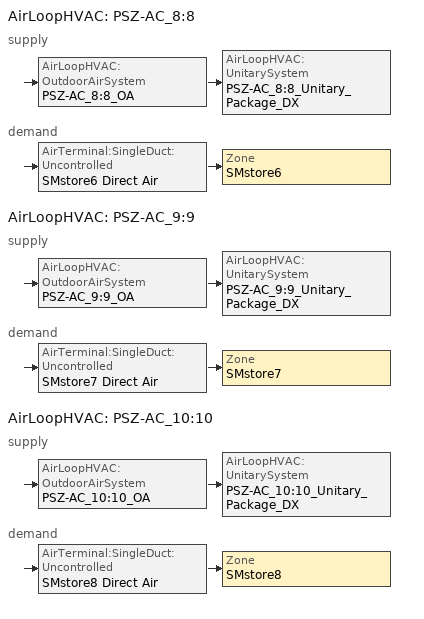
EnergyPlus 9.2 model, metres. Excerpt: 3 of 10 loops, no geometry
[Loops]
AirLoopHVAC 'PSZ-AC_8:8'
 supply: AirLoopHVAC:OutdoorAirSystem 'PSZ-AC_8:8_OA' > AirLoopHVAC:UnitarySystem 'PSZ-AC_8:8_Unitary_Package_DX'
 demand: AirTerminal:SingleDuct:Uncontrolled 'SMstore6 Direct Air' > Zone 'SMstore6'
AirLoopHVAC 'PSZ-AC_9:9'
 supply: AirLoopHVAC:OutdoorAirSystem 'PSZ-AC_9:9_OA' > AirLoopHVAC:UnitarySystem 'PSZ-AC_9:9_Unitary_Package_DX'
 demand: AirTerminal:SingleDuct:Uncontrolled 'SMstore7 Direct Air' > Zone 'SMstore7'
AirLoopHVAC 'PSZ-AC_10:10'
 supply: AirLoopHVAC:OutdoorAirSystem 'PSZ-AC_10:10_OA' > AirLoopHVAC:UnitarySystem 'PSZ-AC_10:10_Unitary_Package_DX'
 demand: AirTerminal:SingleDuct:Uncontrolled 'SMstore8 Direct Air' > Zone 'SMstore8'
[Sizing:Zone] Zone Cooling Design Supply Air Temperature Input Method=SupplyAirTemperature; Zone Cooling Design Supply Air Temperature {C}=12.8; Zone Heating Design Supply Air Temperature Input Method=SupplyAirTemperature; Zone Heating Design Supply Air Temperature {C}=40; Zone Cooling Design Supply Air Humidity Ratio {kgWater/kgDryAir}=0.0085; Zone Heating Design Supply Air Humidity Ratio {kgWater/kgDryAir}=0.008; Cooling Design Air Flow Method=DesignDay; Cooling Design Air Flow Rate {m3/s}=0; Cooling Minimum Air Flow {m3/s}=0; Cooling Minimum Air Flow Fraction=0; Heating Design Air Flow Method=DesignDay; Heating Design Air Flow Rate {m3/s}=0
Name | Design Specification Outdoor Air Object
SMstore6 | SZ DSOA SMstore6
SMstore7 | SZ DSOA SMstore7
SMstore8 | SZ DSOA SMstore8
[DesignSpecification:OutdoorAir] Outdoor Air Method=Flow/Area; Outdoor Air Flow per Zone Floor Area {m3/s-m2}=0.00118103
SZ DSOA SMstore6; SZ DSOA SMstore7; SZ DSOA SMstore8
[ZoneControl:Thermostat] Control Type Schedule=Dual Zone Control Type Sched
Name | Zone or ZoneList | Control 1
SMstore6 Thermostat | SMstore6 | SMstore6 DualSPSched
SMstore7 Thermostat | SMstore7 | SMstore7 DualSPSched
SMstore8 Thermostat | SMstore8 | SMstore8 DualSPSched
[ThermostatSetpoint:DualSetpoint] Heating Setpoint Temperature Schedule=Type3_HTGSETP_SCH_YES_OPTIMUM; Cooling Setpoint Temperature Schedule=Type3_CLGSETP_SCH_YES_OPTIMUM
SMstore6 DualSPSched; SMstore7 DualSPSched; SMstore8 DualSPSched
[Zone equipment]
SMstore6: SMstore6 Direct Air
SMstore7: SMstore7 Direct Air
SMstore8: SMstore8 Direct Air
[AirTerminal:SingleDuct:Uncontrolled] Availability Schedule=ALWAYS_ON; Maximum Air Flow Rate {m3/s}=AUTOSIZE
SMstore6 Direct Air; SMstore7 Direct Air; SMstore8 Direct Air
[SetpointManager:SingleZone:Heating] Control Variable=Temperature; Minimum Supply Air Temperature {C}=10; Maximum Supply Air Temperature {C}=48.89
Name | Control Zone | Setpoint Node or NodeList
SupAirTemp MngrSMstore6 - Htg | SMstore6 | PSZ-AC_8:8_Unitary_PackageCoolCoil air inlet
SupAirTemp MngrSMstore7 - Htg | SMstore7 | PSZ-AC_9:9_Unitary_PackageCoolCoil air inlet
SupAirTemp MngrSMstore8 - Htg | SMstore8 | PSZ-AC_10:10_Unitary_PackageCoolCoil air inlet
[SetpointManager:SingleZone:Cooling] Control Variable=Temperature; Minimum Supply Air Temperature {C}=10; Maximum Supply Air Temperature {C}=48.89
Name | Control Zone | Setpoint Node or NodeList
SupAirTemp MngrSMstore6 - Clg | SMstore6 | PSZ-AC_8:8 Supply Equipment Outlet Node
SupAirTemp MngrSMstore7 - Clg | SMstore7 | PSZ-AC_9:9 Supply Equipment Outlet Node
SupAirTemp MngrSMstore8 - Clg | SMstore8 | PSZ-AC_10:10 Supply Equipment Outlet Node
[AirLoopHVAC] Design Supply Air Flow Rate {m3/s}=AUTOSIZE
PSZ-AC_8:8; PSZ-AC_9:9; PSZ-AC_10:10
[Sizing:System] Type of Load to Size On=Sensible; Design Outdoor Air Flow Rate {m3/s}=AUTOSIZE; Central Heating Maximum System Air Flow Ratio=1; Preheat Design Temperature {C}=7; Preheat Design Humidity Ratio {kgWater/kgDryAir}=0.008; Precool Design Temperature {C}=12.8; Precool Design Humidity Ratio {kgWater/kgDryAir}=0.008; Central Cooling Design Supply Air Temperature {C}=12.8; Central Heating Design Supply Air Temperature {C}=40; Type of Zone Sum to Use=Coincident; 100% Outdoor Air in Cooling=No; 100% Outdoor Air in Heating=No; Central Cooling Design Supply Air Humidity Ratio {kgWater/kgDryAir}=0.0085; Central Heating Design Supply Air Humidity Ratio {kgWater/kgDryAir}=0.008; Cooling Supply Air Flow Rate Method=DesignDay; Cooling Supply Air Flow Rate {m3/s}=0; Heating Supply Air Flow Rate Method=DesignDay; Heating Supply Air Flow Rate {m3/s}=0; System Outdoor Air Method=ZoneSum; Zone Maximum Outdoor Air Fraction=1; Cooling Design Capacity Method=CoolingDesignCapacity; Cooling Design Capacity {W}=autosize; Heating Design Capacity Method=HeatingDesignCapacity; Heating Design Capacity {W}=autosize; Central Cooling Capacity Control Method=OnOff
PSZ-AC_8:8; PSZ-AC_9:9; PSZ-AC_10:10
[SetpointManager:MixedAir] Control Variable=Temperature
Name | Setpoint Node or NodeList
PSZ-AC_8:8_OAMixed Air Temp Manager | PSZ-AC_8:8_OA-PSZ-AC_8:8_Unitary_PackageNode
PSZ-AC_9:9_OAMixed Air Temp Manager | PSZ-AC_9:9_OA-PSZ-AC_9:9_Unitary_PackageNode
PSZ-AC_10:10_OAMixed Air Temp Manager | PSZ-AC_10:10_OA-PSZ-AC_10:10_Unitary_PackageNode
[Controller:OutdoorAir] Minimum Outdoor Air Flow Rate {m3/s}=AUTOSIZE; Maximum Outdoor Air Flow Rate {m3/s}=AUTOSIZE; Economizer Control Type=DifferentialEnthalpy; Economizer Control Action Type=ModulateFlow; Economizer Maximum Limit Dry-Bulb Temperature {C}=28; Economizer Maximum Limit Enthalpy {J/kg}=64000; Economizer Minimum Limit Dry-Bulb Temperature {C}=0; Lockout Type=LockoutWithHeating; Minimum Limit Type=FixedMinimum; Minimum Outdoor Air Schedule=Type3_MinOA_MotorizedDamper_Sch; Maximum Fraction of Outdoor Air Schedule=SZ_system_OA_Max_Frac_SCH
PSZ-AC_8:8_OA_Controller; PSZ-AC_9:9_OA_Controller; PSZ-AC_10:10_OA_Controller
[AirLoopHVAC:UnitarySystem] Control Type=Load; Dehumidification Control Type=None; Availability Schedule=ALWAYS_ON; Fan Placement=BlowThrough; Supply Air Fan Operating Mode Schedule=Type3_FAN_SCH; DX Heating Coil Sizing Ratio=1; Use DOAS DX Cooling Coil=No; Minimum Supply Air Temperature {C}=2; Latent Load Control=SensibleOnlyLoadControl; Cooling Supply Air Flow Rate Method=SupplyAirFlowRate; Cooling Supply Air Flow Rate {m3/s}=AUTOSIZE; Heating Supply Air Flow Rate Method=SupplyAirFlowRate; Heating Supply Air Flow Rate {m3/s}=AUTOSIZE; No Load Supply Air Flow Rate Method=SupplyAirFlowRate; No Load Supply Air Flow Rate {m3/s}=AUTOSIZE; Maximum Supply Air Temperature {C}=AUTOSIZE
Name | Controlling Zone or Thermostat Location | Supply Fan | Heating Coil | Cooling Coil | Design Specification Multispeed Object
PSZ-AC_8:8_Unitary_Package_DX | SMstore6 | PSZ-AC_8:8_addAQ_Unitary_Package_fan | PSZ-AC_8:8_Unitary_Package_HeatCoil | PSZ-AC_8:8_Unitary_Package_CoolCoil | PSZ-AC_8:8_Unitary_Package_DX_Perf
PSZ-AC_9:9_Unitary_Package_DX | SMstore7 | PSZ-AC_9:9_addAQ_Unitary_Package_fan | PSZ-AC_9:9_Unitary_Package_HeatCoil | PSZ-AC_9:9_Unitary_Package_CoolCoil | PSZ-AC_9:9_Unitary_Package_DX_Perf
PSZ-AC_10:10_Unitary_Package_DX | SMstore8 | PSZ-AC_10:10_addAQ_Unitary_Package_fan | PSZ-AC_10:10_Unitary_Package_HeatCoil | PSZ-AC_10:10_Unitary_Package_CoolCoil | PSZ-AC_10:10_Unitary_Package_DX_Perf
[UnitarySystemPerformance:Multispeed] Number of Speeds for Heating=2; Number of Speeds for Cooling=2; Single Mode Operation=No; Heating Speed 1 Supply Air Flow Ratio=1; Heating Speed 2 Supply Air Flow Ratio=1; Cooling Speed 2 Supply Air Flow Ratio=1
Name | No Load Supply Air Flow Rate Ratio | Cooling Speed 1 Supply Air Flow Ratio
PSZ-AC_8:8_Unitary_Package_DX_Perf; PSZ-AC_10:10_Unitary_Package_DX_Perf | 0.66 | 0.66
PSZ-AC_9:9_Unitary_Package_DX_Perf | 1 | 1
[Fan:SystemModel] Availability Schedule=Type3_FAN_SCH; Design Maximum Air Flow Rate {m3/s}=AUTOSIZE; Speed Control Method=Discrete; Electric Power Minimum Flow Rate Fraction=1; Design Pressure Rise {Pa}=622.5; Motor Efficiency=0.865; Motor In Air Stream Fraction=1; Design Electric Power Consumption {W}=AUTOSIZE; Design Power Sizing Method=TotalEfficiencyAndPressure; Fan Total Efficiency=0.56225; Night Ventilation Mode Pressure Rise {Pa}=622.5
Name | Number of Speeds | Speed 1 Flow Fraction | Speed 1 Electric Power Fraction | Speed 2 Flow Fraction | Speed 2 Electric Power Fraction
PSZ-AC_8:8_addAQ_Unitary_Package_fan; PSZ-AC_10:10_addAQ_Unitary_Package_fan | 2 | 0.66 | 0.4 | 1 | 1
PSZ-AC_9:9_addAQ_Unitary_Package_fan | 1 | 1 | 1
[Coil:Heating:Fuel] Availability Schedule=ALWAYS_ON; Fuel Type=NaturalGas; Burner Efficiency=0.8; Nominal Capacity {W}=AUTOSIZE
PSZ-AC_8:8_Unitary_Package_HeatCoil; PSZ-AC_9:9_Unitary_Package_HeatCoil; PSZ-AC_10:10_Unitary_Package_HeatCoil
[Coil:Cooling:DX:MultiSpeed] Availability Schedule=ALWAYS_ON; Condenser Type=AirCooled; Apply Part Load Fraction to Speeds Greater than 1=No; Apply Latent Degradation to Speeds Greater than 1=No; Maximum Outdoor Dry-Bulb Temperature for Crankcase Heater Operation {C}=10; Basin Heater Setpoint Temperature {C}=2; Fuel Type=Electricity; Number of Speeds=2; Speed 1 Rated Evaporator Fan Power Per Volume Flow Rate {W/(m3/s)}=0; Speed 1 Total Cooling Capacity Function of Temperature Curve=PSZ-AC_Unitary_PackagecoolCapFT; Speed 1 Total Cooling Capacity Function of Flow Fraction Curve=PSZ-AC_Unitary_PackagecoolFFF; Speed 1 Energy Input Ratio Function of Temperature Curve=PSZ-AC_Unitary_PackagecoolEIRFT; Speed 1 Energy Input Ratio Function of Flow Fraction Curve=PSZ-AC_Unitary_PackagecoolEIRFFF; Speed 1 Part Load Fraction Correlation Curve=PSZ-AC_Unitary_PackagecoolPLR; Speed 1 Rated Waste Heat Fraction of Power Input=0.2; Speed 1 Evaporative Condenser Effectiveness=0.9; Speed 2 Rated Evaporator Fan Power Per Volume Flow Rate {W/(m3/s)}=0; Speed 2 Total Cooling Capacity Function of Temperature Curve=PSZ-AC_Unitary_PackagecoolCapFT; Speed 2 Total Cooling Capacity Function of Flow Fraction Curve=PSZ-AC_Unitary_PackagecoolFFF; Speed 2 Energy Input Ratio Function of Temperature Curve=PSZ-AC_Unitary_PackagecoolEIRFT; Speed 2 Energy Input Ratio Function of Flow Fraction Curve=PSZ-AC_Unitary_PackagecoolEIRFFF; Speed 2 Part Load Fraction Correlation Curve=PSZ-AC_Unitary_PackagecoolPLR; Speed 2 Rated Waste Heat Fraction of Power Input=0.2; Speed 2 Evaporative Condenser Effectiveness=0.9
Name | Speed 1 Gross Rated Total Cooling Capacity {W} | Speed 1 Gross Rated Sensible Heat Ratio | Speed 1 Gross Rated Cooling COP {W/W} | Speed 1 Rated Air Flow Rate {m3/s} | Speed 2 Gross Rated Total Cooling Capacity {W} | Speed 2 Gross Rated Sensible Heat Ratio | Speed 2 Gross Rated Cooling COP {W/W} | Speed 2 Rated Air Flow Rate {m3/s}
PSZ-AC_8:8_Unitary_Package_CoolCoil | 9590.78 | 0.68954 | 3.79883 | 0.543233 | 19181.56 | 0.68954 | 3.79883 | 0.81485
PSZ-AC_9:9_Unitary_Package_CoolCoil | 9515.335 | 0.68916 | 4.11713 | 0.538167 | 19030.67 | 0.68916 | 4.11713 | 0.80725
PSZ-AC_10:10_Unitary_Package_CoolCoil | 9784.68 | 0.69329 | 3.79883 | 0.562253 | 19569.36 | 0.69329 | 3.79883 | 0.84338
[WaterHeater:Mixed]
Gas Tank7: Tank Volume {m3}=0.1514; Setpoint Temperature Schedule=Hot Water Setpoint Temp Schedule; Deadband Temperature Difference {deltaC}=2; Maximum Temperature Limit {C}=82.2222; Heater Control Type=Cycle; Heater Maximum Capacity {W}=11722.84; Heater Minimum Capacity {W}=0; Heater Fuel Type=Electricity; Heater Thermal Efficiency=1; Off Cycle Parasitic Fuel Consumption Rate {W}=174; Off Cycle Parasitic Fuel Type=Electricity; Off Cycle Parasitic Heat Fraction to Tank=0; On Cycle Parasitic Fuel Consumption Rate {W}=174; Ambient Temperature Indicator=Zone; Ambient Temperature Zone=SMstore6; Off Cycle Loss Coefficient to Ambient Temperature {W/K}=0.733; On Cycle Loss Coefficient to Ambient Temperature {W/K}=0.733; Peak Use Flow Rate {m3/s}=1.89e-06; Use Flow Rate Fraction Schedule=Type3_SWH_SCH
[Schedule:Compact]
Type3_HTGSETP_SCH_YES_OPTIMUM: Through: 12/31, For: Weekdays WinterDesignDay, Until: 08:00, 15.56, Until: 09:00, 18.33, Until: 21:00, 21.11, Until: 24:00, 15.56, For SummerDesignDay, Until: 24:00, 15.56, For: Saturday, Until: 08:00, 15.56, Until: 09:00, 18.33, Until: 19:00, 21.11, Until: 24:00, 15.56, For: Sunday Holidays AllOtherDays, Until:  9:00, 15.56, Until: 10:00, 18.33, Until: 18:00, 21.11, Until: 24:00, 15.56
Type3_CLGSETP_SCH_YES_OPTIMUM: Through: 12/31, For: Weekdays SummerDesignDay, Until: 08:00, 29.44, Until: 09:00, 26.67, Until: 21:00, 23.89, Until: 24:00, 29.44, For WinterDesignDay, Until: 24:00, 29.44, For: Saturday, Until: 08:00, 29.44, Until: 09:00, 26.67, Until: 18:00, 23.89, Until: 24:00, 29.44, For: Sunday Holidays AllOtherDays, Until:  9:00, 29.44, Until: 10:00, 26.67, Until: 17:00, 23.89, Until: 24:00, 29.44
Type3_FAN_SCH: Through: 12/31, For: Weekdays SummerDesignDay, Until: 08:00, 0, Until: 21:00, 1, Until: 24:00, 0, For: Saturday WinterDesignDay, Until: 08:00, 0, Until: 19:00, 1, Until: 24:00, 0, For: Sunday Holidays AllOtherDays, Until: 09:00, 0, Until: 18:00, 1, Until: 24:00, 0
Type3_MinOA_MotorizedDamper_SCH: Through: 12/31, For: Weekdays SummerDesignDay, Until: 09:00, 0, Until: 21:00, 1, Until: 24:00, 0, For: Saturday WinterDesignDay, Until: 09:00, 0, Until: 19:00, 1, Until: 24:00, 0, For: Sunday Holidays AllOtherDays, Until: 10:00, 0, Until: 18:00, 1, Until: 24:00, 0
Type3_SWH_SCH: Through: 12/31, For: Weekdays SummerDesignDay, Until: 01:00, 0, Until: 03:00, 0, Until: 07:00, 0, Until: 09:00, 0, Until: 10:00, 0.15, Until: 11:00, 0.25, Until: 12:00, 0.41, Until: 13:00, 0.57, Until: 14:00, 0.62, Until: 15:00, 0.61, Until: 16:00, 0.5, Until: 17:00, 0.45, Until: 18:00, 0.46, Until: 19:00, 0.47, Until: 20:00, 0.42, Until: 21:00, 0.34, Until: 22:00, 0, Until: 23:00, 0, Until: 24:00, 0, For: Saturday WinterDesignDay, Until: 01:00, 0, Until: 02:00, 0, Until: 03:00, 0, Until: 07:00, 0, Until: 08:00, 0, Until: 09:00, 0, Until: 10:00, 0.2, Until: 11:00, 0.27, Until: 12:00, 0.42, Until: 13:00, 0.54, Until: 14:00, 0.59, Until: 15:00, 0.6, Until: 16:00, 0.49, Until: 17:00, 0.48, Until: 18:00, 0.47, Until: 19:00, 0.46, Until: 20:00, 0, Until: 21:00, 0, Until: 22:00, 0, Until: 23:00, 0, Until: 24:00, 0, For: Sunday Holidays AllOtherDays, Until: 01:00, 0, Until: 03:00, 0, Until: 07:00, 0, Until: 08:00, 0, Until: 09:00, 0, Until: 10:00, 0, Until: 11:00, 0.12, Until: 12:00, 0.29, Until: 13:00, 0.31, Until: 15:00, 0.36, Until: 16:00, 0.34, Until: 17:00, 0.35, Until: 18:00, 0.37, Until: 19:00, 0, Until: 20:00, 0, Until: 22:00, 0, Until: 23:00, 0, Until: 24:00, 0
ALWAYS_ON: Through: 12/31, For: AllDays, Until: 24:00, 1
Dual Zone Control Type Sched: Through: 12/31, For: AllDays, Until: 24:00, 4
Hot Water Setpoint Temp Schedule: THROUGH: 12/31, FOR: AllDays, UNTIL: 24:00, 60
[Schedule:Constant]
SZ_system_OA_Max_Frac_SCH: Fraction, 0.7
[Curve:Biquadratic] Minimum Value of x=12.77778; Maximum Value of x=23.88889; Minimum Value of y=21.11111; Maximum Value of y=46.11111
Name | Coefficient1 Constant | Coefficient2 x | Coefficient3 x**2 | Coefficient4 y | Coefficient5 y**2 | Coefficient6 x*y
PSZ-AC_Unitary_PackagecoolCapFT | 0.766956 | 0.0107756 | -4.14703e-05 | 0.00134961 | -0.000261144 | 0.000457488
PSZ-AC_Unitary_PackagecoolEIRFT | 0.297145 | 0.0430933 | -0.000748766 | 0.00597727 | 0.000482112 | -0.000956448
[Curve:Quadratic]
Name | Coefficient1 Constant | Coefficient2 x | Coefficient3 x**2 | Minimum Value of x | Maximum Value of x
PSZ-AC_Unitary_PackagecoolFFF | 0.8 | 0.2 | 0 | 0.5 | 1.5
PSZ-AC_Unitary_PackagecoolEIRFFF | 1.156 | -0.1816 | 0.0256 | 0.5 | 1.5
PSZ-AC_Unitary_PackagecoolPLR | 0.75 | 0.25 | 0 | 0 | 1
